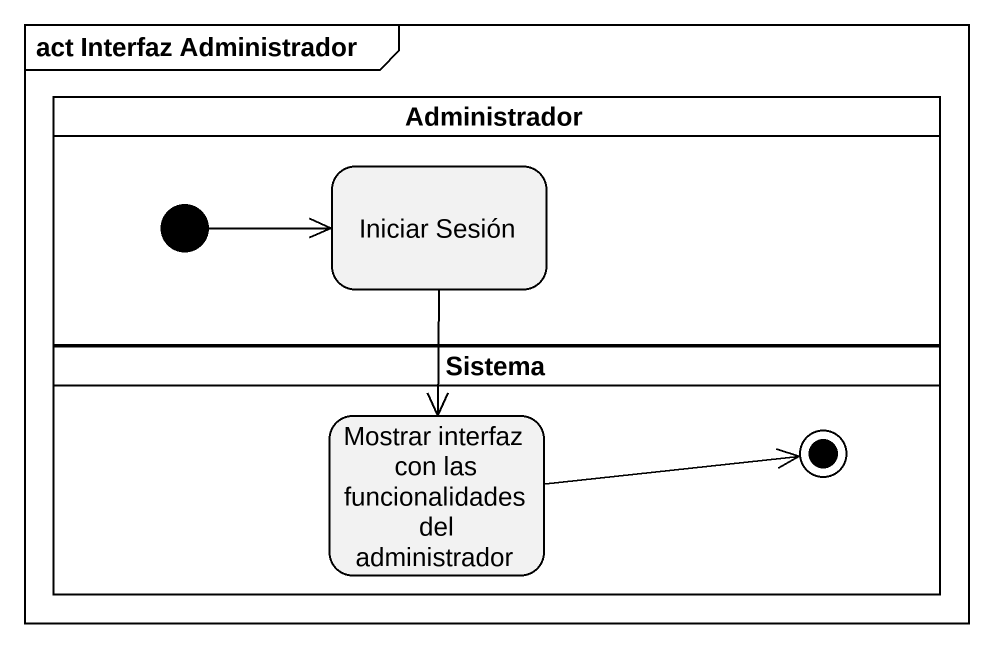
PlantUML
@startuml
mainframe act Interfaz Administrador
hide empty description
state Administrador <<partition>> {
  state "Iniciar Sesión" as Iniciar_Sesión
  [*] -right-> Iniciar_Sesión
}
state Sistema <<partition>> {
  state "Mostrar interfaz con las funcionalidades del administrador" as Mostrar_interfaz_con_las
  Mostrar_interfaz_con_las -right-> [*]
}
Iniciar_Sesión --> Mostrar_interfaz_con_las
@enduml
